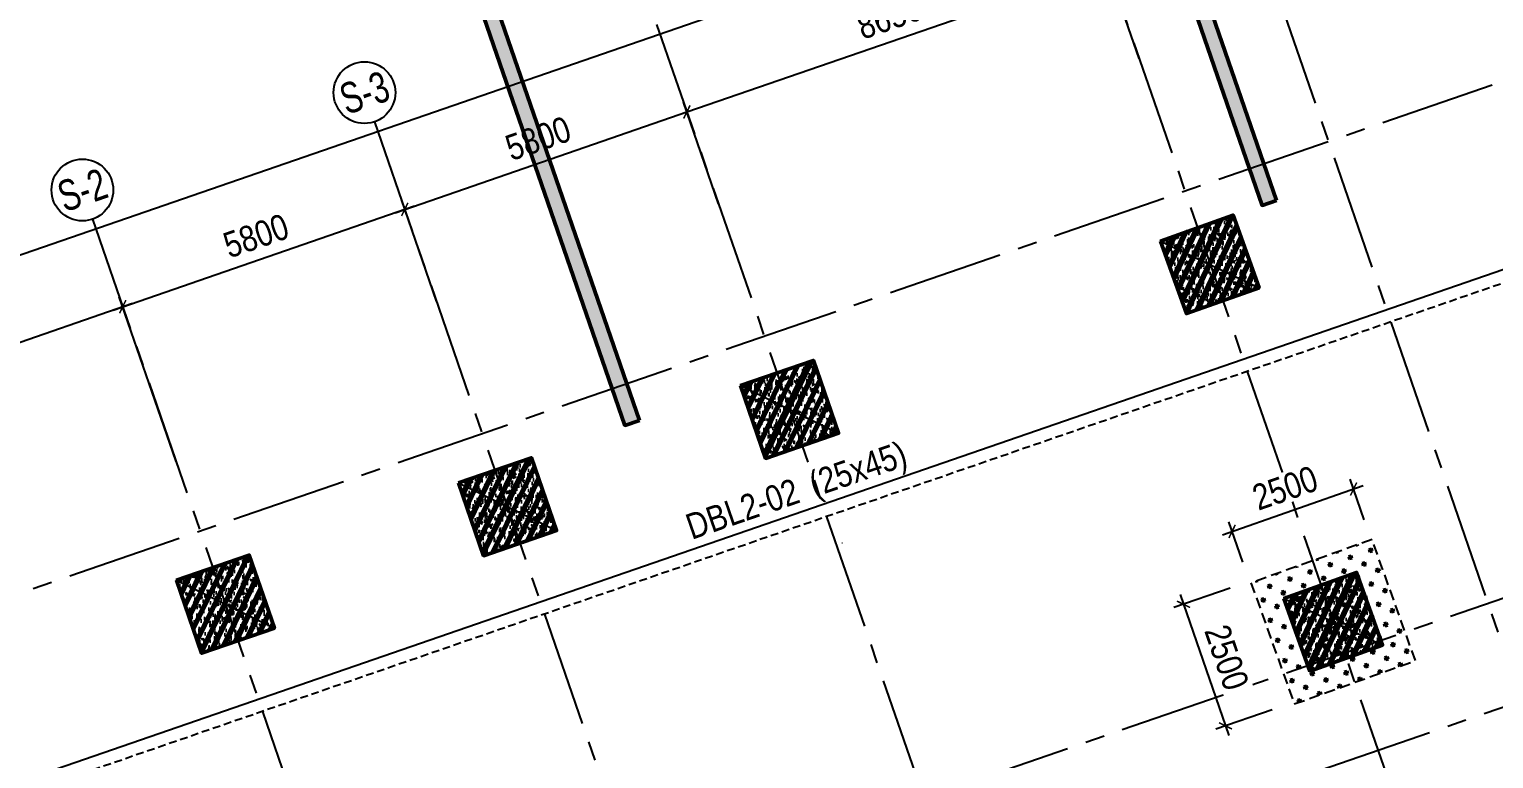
# Model space of a CAD drawing. Header units: millimetres. Extents: x -1534340 to 1713810, y -1348191 to 1114081.
# Drawn here: x 862787 to 891251, y -302887 to -288709 of the extents above; entities that cross this region are included whole.
import ezdxf
from ezdxf.enums import TextEntityAlignment as Align
from ezdxf.xclip import XClip

# ---------------------------------------------------------------- set-up
doc = ezdxf.new("R2010")
doc.units = ezdxf.units.MM
doc.header["$LTSCALE"] = 100
doc.header["$XCLIPFRAME"] = 0
doc.header["$PDMODE"] = 32
doc.header["$PDSIZE"] = 2.5
for name, pattern in [('CENTER2', [1.125, 0.75, -0.125, 0.125, -0.125]), ('DASHED', [4.5, 3, -1.5]), ('HIDDEN', [0.375, 0.25, -0.125]), ('Xref_ST_MBDV Cot vach 30.7.2022$0$DASHDOT', [1, 0.5, -0.25, 0, -0.25])]:
    doc.linetypes.add(name, pattern=pattern)
for name, color, linetype, lineweight in [('0-Hatch', 250, 'Continuous', 40), ('ccu12-Tencaukien', 9, 'Continuous', 15), ('KT-Net cot', 2, 'Continuous', 50), ('KT-Net cot vach', 6, 'Continuous', 50), ('KT-Vat lieu', 250, 'Continuous', 9)]:
    doc.layers.add(name, color=color, linetype=linetype, lineweight=lineweight)
for name, color, linetype in [('0-khuat', 3, 'HIDDEN'), ('ccu11-Khuat', 9, 'DASHED'), ('ccu11-Manh', 8, 'Continuous'), ('ccu11-Thay', 7, 'Continuous'), ('ccu12-Text', 31, 'Continuous'), ('ccu12-Truc', 13, 'CENTER2'), ('KC2-DIM', 251, 'Continuous'), ('KT-Dim', 8, 'Continuous'), ('Xref_ST_MBDV Cot vach 30.7.2022$0$Xref_ST_MBDV Cot vach 30.7.2022|Xref_ST_MBDV Cot vach 30.7.2022|Xref_ST_MBDV Cot vach 30.7.2022|Xref_ST_MBDV Cot vach 30.7.2022|A-WALL-PATT', 251, 'Continuous'), ('Xref_ST_MBDV Cot vach 30.7.2022$0$Xref_ST_MBDV Cot vach 30.7.2022|Xref_ST_MBDV Cot vach 30.7.2022|Xref_ST_MBDV Cot vach 30.7.2022|Xref_ST_MBDV Cot vach 30.7.2022|Site_plot line', 1, 'Xref_ST_MBDV Cot vach 30.7.2022$0$DASHDOT'), ('Xref_ST_MBDV Cot vach 30.7.2022|Xref_ST_MBDV Cot vach 30.7.2022|Xref_ST_MBDV Cot vach 30.7.2022|Xref_ST_MBDV Cot vach 30.7.2022|A-GRID-SYM', 50, 'Continuous')]:
    doc.layers.add(name, color=color, linetype=linetype)
doc.styles.add('Arial Narrow', font='ARIALN.TTF')
doc.styles.add('HBA-Text', font='GOTHIC.TTF')
doc.dimstyles.new('ccu12-200', dxfattribs={"dimscale": 200, "dimtxt": 2.5, "dimasz": 1, "dimexe": 1, "dimexo": 2, "dimgap": 1, "dimtad": 1, "dimdec": 0, "dimrnd": 5, "dimdsep": 46, "dimtxsty": 'Arial Narrow', "dimblk": 'ARCHTICK', "dimcen": -1, "dimdle": 1, "dimclrd": 256, "dimclre": 256, "dimclrt": 3, "dimadec": 0, "dimazin": 2, "dimtfac": 0.1, "dimtdec": 0, "dimtmove": 0, "dimatfit": 1, "dimldrblk": 'ARCHTICK', "dimfxl": 1, "dimtvp": 0.833333, "dimtolj": 1, "dimtzin": 12, "dimarcsym": 0})
pattern_1 = [(50, (550, -550), (286.904, -25.1), [30, -330]), (355, (550, -550), (-55.5, 300.877), [24, -264]), (100.451, (573.9, -552.1), (231.404, 275.776), [25.496, -280.457]), (46.184, (550, -470), (426.9, -66.21), [45, -495]), (96.636, (585.57, -475.5), (373.87, 389.65), [38.24, -420.69]), (351.184, (550, -470), (373.86, 389.65), [36, -396]), (21, (590, -490), (238.763, -161.048), [30, -330]), (326, (590, -490), (97.326, 290.06), [24, -264]), (71.451, (609.9, -503.42), (336.09, 129.01), [25.496, -280.457]), (37.5, (550, -550), (4.864, 133.1575), [0, -260.8, 0, -268, 0, -265]), (7.5, (550, -550), (105.228, 157.765), [0, -152.8, 0, -254.8, 0, -101]), (327.5, (460.8, -550), (213.529, -9.022), [0, -100, 0, -312, 0, -414]), (317.5, (420.8, -550), (233.274, 40.042), [0, -130, 0, -207.2, 0, -294]), (45, (550, -550), (-120.208, 120.208), []), (45, (550, -501), (-120.208, 120.208), [])]

# ---------------------------------------------------------------- blocks, each defined once
blk = doc.blocks.new('Xref_ST_MBDV Cot vach 30.7.2022$0$Tuong Vay01-flat-1')
at = {"layer": 'Xref_ST_MBDV Cot vach 30.7.2022$0$Xref_ST_MBDV Cot vach 30.7.2022|Xref_ST_MBDV Cot vach 30.7.2022|Xref_ST_MBDV Cot vach 30.7.2022|Xref_ST_MBDV Cot vach 30.7.2022|A-WALL-PATT'}
h = blk.add_hatch(dxfattribs=at)
h.set_pattern_fill('ACET-2D-VATLIEU04', color=256, scale=50, pattern_type=2)
h.set_pattern_definition([(50, (-11139561.84, -1407213.45), (-225.902474, 189.5546825), [37.5, -412.5]), (355, (-11139561.84, -1407213.45), (32.127212, 367.215716), [30, -330]), (100.4514, (-11139531.95, -1407216.06), (-341.231527, -62.944187), [31.870095, -350.571056]), (46.1842, (-11139561.84, -1407113.45), (-319.180497, 306.252097), [56.25, -618.75]), (96.6356, (-11139517.37, -1407120.34), (-516.995922, -60.144022), [47.805144, -525.8565]), (351.1842, (-11139561.84, -1407113.45), (84.740774, 546.39543), [45, -495]), (21, (-11139511.84, -1407138.45), (-105.680822, 275.3079534), [37.5, -412.5]), (326, (-11139511.84, -1407138.45), (206.128805, 305.59852), [30, -330]), (71.4514, (-11139486.97, -1407155.22), (-328.963765, 110.380101), [31.870095, -350.571056]), (37.5, (-11139561.84, -1407213.45), (-78.1345294, 101.8269012), [0, -326, 0, -335, 0, -331.25]), (7.5, (-11139561.84, -1407213.45), (-23.2793464, 176.824191), [0, -191, 0, -318.5, 0, -126.25]), (327.5, (-11139673.34, -1407213.45), (71.9444175, 112.9301145), [0, -125, 0, -390, 0, -517.5000003]), (317.5, (-11139723.34, -1407213.45), (158.0205496, 172.449169), [0, -162.5, 0, -259, 0, -367.5]), (45, (-11139561.84, -1407213.45), (-150.260191, 150.260191), []), (45, (-11139561.84, -1407152.2), (-150.260191, 150.260191), [])])
h.paths.add_polyline_path([(-82665, -118500), (-81837, -121132), (-80903, -123728), (-79863, -126284), (-78720, -128795), (-77475, -131258), (-76131, -133667), (-74689, -136020), (-73153, -138312), (-71525, -140539), (-69807, -142699), (-68002, -144786), (-66114, -146798), (-64145, -148731), (-62100, -150582), (-59980, -152349), (-57790, -154027), (-55533, -155614), (-53213, -157109), (-50835, -158507), (-48401, -159807), (-45916, -161007), (-43385, -162104), (-40811, -163097), (-38198, -163985), (-35551, -164765), (-32875, -165436), (-30174, -165998), (-27451, -166448), (-24702, -166789), (-4397, -168938), (36420, -167648), (41836, -160719), (12445, -24368), (8473, -9249), (-4719, -5521), (-10557, -9947), (-34021, -27848), (-39777, -32009), (-41249, -35294), (-45787, -38574), (-49368, -38942), (-57644, -44924), (-59845, -46601), (-61969, -48362), (-64020, -50208), (-65993, -52137), (-67887, -54144), (-69696, -56226), (-71420, -58381), (-73054, -60604), (-74596, -62892), (-76043, -65242), (-77394, -67648), (-78645, -70107), (-79794, -72615), (-80841, -75168), (-81782, -77762), (-82617, -80392), (-83343, -83054), (-83961, -85743), (-84468, -88455), (-84865, -91186), (-85149, -93930), (-85321, -96684), (-85381, -99530), (-85329, -102201), (-85163, -104955), (-84886, -107701), (-84496, -110432), (-83996, -113146), (-83385, -115836)], flags=16)
h.paths.add_polyline_path([(-83625, -118781), (-82785, -121452), (-81837, -124086), (-80781, -126680), (-79621, -129228), (-78358, -131727), (-76994, -134172), (-75531, -136560), (-73973, -138886), (-72320, -141146), (-70577, -143337), (-68746, -145455), (-66829, -147497), (-64832, -149459), (-62755, -151337), (-60604, -153130), (-58382, -154833), (-56092, -156444), (-53738, -157960), (-51324, -159379), (-48854, -160699), (-46333, -161916), (-43764, -163030), (-41151, -164038), (-38500, -164938), (-35814, -165730), (-33098, -166411), (-30357, -166981), (-27595, -167438), (-24816, -167783), (-4434, -169940), (36920, -168633), (42913, -160966), (13418, -24135), (9295, -8442), (-4926, -4424), (-11163, -9151), (-34617, -27045), (-40580, -31355), (-42052, -34640), (-46156, -37607), (-49737, -37975), (-58240, -44121), (-60467, -45819), (-62623, -47605), (-64704, -49479), (-66707, -51435), (-68628, -53472), (-70465, -55586), (-72214, -57772), (-73872, -60029), (-75437, -62350), (-76905, -64734), (-78276, -67176), (-79545, -69672), (-80712, -72217), (-81774, -74808), (-82729, -77440), (-83576, -80109), (-84314, -82810), (-84940, -85539), (-85455, -88291), (-85857, -91062), (-86146, -93847), (-86321, -96642), (-86382, -99529), (-86328, -102241), (-86160, -105036), (-85879, -107821), (-85484, -110593), (-84976, -113347), (-84356, -116078)])
at = {"layer": 'Xref_ST_MBDV Cot vach 30.7.2022$0$Xref_ST_MBDV Cot vach 30.7.2022|Xref_ST_MBDV Cot vach 30.7.2022|Xref_ST_MBDV Cot vach 30.7.2022|Xref_ST_MBDV Cot vach 30.7.2022|Site_plot line', "ltscale": 5000}
blk.add_arc((-17764, -99529), 69167, 126.14636, 263.7927, dxfattribs=at)
blk = doc.blocks.new('_ARCHTICK')
at = {"color": 0, "linetype": 'ByBlock', "const_width": 0.15}
blk.add_lwpolyline([(-0.5, -0.5), (0.5, 0.5)], dxfattribs=at)
blk = doc.blocks.new('*D1113')
at = {"layer": 'Defpoints', "color": 0, "transparency": 16777216}
for p in [(314073, -50971), (315243, -54360), (308626, -56644)]:
    blk.add_point(p, dxfattribs=at)
at = {"layer": 'KT-Dim', "lineweight": -2, "transparency": 16777216}
for p, q in [((307267, -53321), (314262, -50906)), ((315112, -53982), (314007, -50782)), ((308495, -56266), (307391, -53067))]:
    blk.add_line(p, q, dxfattribs=at)
at = {"layer": 'KT-Dim', "lineweight": -2, "transparency": 16777216, "xscale": 200, "yscale": 200, "zscale": 200}
for p, rotation in [((314073, -50971), 19.04713796363416), ((307456, -53256), 199.0471379636342)]:
    blk.add_blockref('_ARCHTICK', p, dxfattribs=dict(at, rotation=rotation))
at = {"layer": 'KT-Dim', "color": 3, "transparency": 16777216, "insert": (310616, -51683), "char_height": 500, "attachment_point": 5, "rotation": 19.0471, "style": 'Arial Narrow'}
blk.add_mtext('\\A1;7000', dxfattribs=at)
blk = doc.blocks.new('*D1114')
at = {"layer": 'Defpoints', "color": 0, "transparency": 16777216}
for p in [(319555, -49079), (320303, -51244), (315243, -54360)]:
    blk.add_point(p, dxfattribs=at)
at = {"layer": 'KT-Dim', "lineweight": -2, "transparency": 16777216}
for p, q in [((320172, -50866), (319490, -48890)), ((313884, -51037), (319744, -49013)), ((315112, -53982), (314007, -50782))]:
    blk.add_line(p, q, dxfattribs=at)
at = {"layer": 'KT-Dim', "lineweight": -2, "transparency": 16777216, "xscale": 200, "yscale": 200, "zscale": 200}
for p, rotation in [((319555, -49079), 19.04713796363416), ((314073, -50971), 199.0471379636342)]:
    blk.add_blockref('_ARCHTICK', p, dxfattribs=dict(at, rotation=rotation))
at = {"layer": 'KT-Dim', "color": 3, "transparency": 16777216, "insert": (316665, -49595), "char_height": 500, "attachment_point": 5, "rotation": 19.0471, "style": 'Arial Narrow'}
blk.add_mtext('\\A1;5800', dxfattribs=at)
blk = doc.blocks.new('*D1115')
at = {"layer": 'Defpoints', "color": 0, "transparency": 16777216}
for p in [(325038, -47186), (325785, -49351), (320303, -51244)]:
    blk.add_point(p, dxfattribs=at)
at = {"layer": 'KT-Dim', "lineweight": -2, "transparency": 16777216}
for p, q in [((319366, -49144), (325227, -47121)), ((325655, -48973), (324972, -46997)), ((320172, -50866), (319490, -48890))]:
    blk.add_line(p, q, dxfattribs=at)
at = {"layer": 'KT-Dim', "lineweight": -2, "transparency": 16777216, "xscale": 200, "yscale": 200, "zscale": 200}
for p, rotation in [((325038, -47186), 19.04713796363416), ((319555, -49079), 199.0471379636342)]:
    blk.add_blockref('_ARCHTICK', p, dxfattribs=dict(at, rotation=rotation))
at = {"layer": 'KT-Dim', "color": 3, "transparency": 16777216, "insert": (322148, -47702), "char_height": 500, "attachment_point": 5, "rotation": 19.0471, "style": 'Arial Narrow'}
blk.add_mtext('\\A1;5800', dxfattribs=at)
blk = doc.blocks.new('*D1116')
at = {"layer": 'Defpoints', "color": 0, "transparency": 16777216}
for p in [(333214, -44363), (333962, -46528), (325785, -49351)]:
    blk.add_point(p, dxfattribs=at)
at = {"layer": 'KT-Dim', "lineweight": -2, "transparency": 16777216}
for p, q in [((324849, -47251), (333403, -44298)), ((333831, -46150), (333149, -44174)), ((325655, -48973), (324972, -46997))]:
    blk.add_line(p, q, dxfattribs=at)
at = {"layer": 'KT-Dim', "lineweight": -2, "transparency": 16777216, "xscale": 200, "yscale": 200, "zscale": 200}
for p, rotation in [((333214, -44363), 19.04713796363416), ((325038, -47186), 199.0471379636342)]:
    blk.add_blockref('_ARCHTICK', p, dxfattribs=dict(at, rotation=rotation))
at = {"layer": 'KT-Dim', "color": 3, "transparency": 16777216, "insert": (328977, -45344), "char_height": 500, "attachment_point": 5, "rotation": 19.0471, "style": 'Arial Narrow'}
blk.add_mtext('\\A1;8650', dxfattribs=at)
blk = doc.blocks.new('*D1117')
at = {"layer": 'Defpoints', "color": 0, "transparency": 16777216}
for p in [(336003, -43400), (336750, -45566), (333962, -46528)]:
    blk.add_point(p, dxfattribs=at)
at = {"layer": 'KT-Dim', "lineweight": -2, "transparency": 16777216}
for p, q in [((336620, -45188), (335937, -43211)), ((333025, -44428), (336192, -43335)), ((333831, -46150), (333149, -44174))]:
    blk.add_line(p, q, dxfattribs=at)
at = {"layer": 'KT-Dim', "lineweight": -2, "transparency": 16777216, "xscale": 200, "yscale": 200, "zscale": 200}
for p, rotation in [((336003, -43400), 19.04713796363416), ((333214, -44363), 199.0471379636342)]:
    blk.add_blockref('_ARCHTICK', p, dxfattribs=dict(at, rotation=rotation))
at = {"layer": 'KT-Dim', "color": 3, "transparency": 16777216, "insert": (334460, -43451), "char_height": 500, "attachment_point": 5, "rotation": 19.0471, "style": 'Arial Narrow'}
blk.add_mtext('\\A1;2950', dxfattribs=at)
blk = doc.blocks.new('GRID-SYM-flat-103')
at = {"layer": 'Xref_ST_MBDV Cot vach 30.7.2022|Xref_ST_MBDV Cot vach 30.7.2022|Xref_ST_MBDV Cot vach 30.7.2022|Xref_ST_MBDV Cot vach 30.7.2022|A-GRID-SYM'}
blk.add_circle((0, 0, 0), 900, dxfattribs=at)
at = {"layer": 'Xref_ST_MBDV Cot vach 30.7.2022|Xref_ST_MBDV Cot vach 30.7.2022|Xref_ST_MBDV Cot vach 30.7.2022|Xref_ST_MBDV Cot vach 30.7.2022|A-GRID-SYM', "style": 'HBA-Text'}
blk.add_attdef('GRID', text='', height=900, rotation=19.0471, dxfattribs=at).set_placement((0, 0, 0), align=Align.MIDDLE_CENTER)
blk = doc.blocks.new('*D1123')
at = {"layer": 'Defpoints', "color": 0, "transparency": 16777216}
for p in [(363163, -37115), (306934, -51743), (308410, -56019, 0)]:
    blk.add_point(p, dxfattribs=at)
at = {"layer": 'KT-Dim', "lineweight": -2, "transparency": 16777216}
for p, q in [((363033, -36737), (361622, -32650)), ((361876, -32774), (306745, -51809)), ((308280, -55641), (306869, -51554))]:
    blk.add_line(p, q, dxfattribs=at)
at = {"layer": 'KT-Dim', "lineweight": -2, "transparency": 16777216, "xscale": 200, "yscale": 200, "zscale": 200}
for p, rotation in [((361687, -32839), 19.0477163778953), ((306934, -51743), 199.0477163778953)]:
    blk.add_blockref('_ARCHTICK', p, dxfattribs=dict(at, rotation=rotation))
at = {"layer": 'KT-Dim', "color": 3, "transparency": 16777216, "insert": (334162, -41861), "char_height": 500, "attachment_point": 5, "rotation": 19.0477, "style": 'Arial Narrow'}
blk.add_mtext('\\A1;57925', dxfattribs=at)
blk = doc.blocks.new('*U161')
h = blk.add_hatch()
h.set_pattern_fill('VATLIEU04', color=250, scale=40, style=0, pattern_type=2)
h.set_pattern_definition(pattern_1)
h.paths.add_polyline_path([(-475, 475), (1025, 475), (1025, -1025), (-475, -1025)])
at = {"color": 6, "ltscale": 0.25}
blk.add_lwpolyline([(-475, 475), (1025, 475), (1025, -1025), (-475, -1025)], close=True, dxfattribs=at)
at = {"layer": 'Defpoints', "linetype": 'ByBlock', "ltscale": 30}
for p, q in [((1025, 475), (-475, -1025)), ((-475, 475), (1025, -1025))]:
    blk.add_line(p, q, dxfattribs=at)
blk = doc.blocks.new('*U157')
h = blk.add_hatch()
h.set_pattern_fill('VATLIEU04', color=250, scale=40, style=0, pattern_type=2)
h.set_pattern_definition(pattern_1)
h.paths.add_polyline_path([(-475, 475), (1025, 475), (1025, -1025), (-475, -1025)])
at = {"color": 6, "ltscale": 0.25}
blk.add_lwpolyline([(-475, 475), (1025, 475), (1025, -1025), (-475, -1025)], close=True, dxfattribs=at)
at = {"layer": 'Defpoints', "linetype": 'ByBlock', "ltscale": 30}
for p, q in [((1025, 475), (-475, -1025)), ((-475, 475), (1025, -1025))]:
    blk.add_line(p, q, dxfattribs=at)
blk = doc.blocks.new('*U158')
h = blk.add_hatch()
h.set_pattern_fill('VATLIEU04', color=250, scale=40, style=0, pattern_type=2)
h.set_pattern_definition(pattern_1)
h.paths.add_polyline_path([(-475, 475), (1025, 475), (1025, -1025), (-475, -1025)])
at = {"color": 6, "ltscale": 0.25}
blk.add_lwpolyline([(-475, 475), (1025, 475), (1025, -1025), (-475, -1025)], close=True, dxfattribs=at)
at = {"layer": 'Defpoints', "linetype": 'ByBlock', "ltscale": 30}
for p, q in [((1025, 475), (-475, -1025)), ((-475, 475), (1025, -1025))]:
    blk.add_line(p, q, dxfattribs=at)
blk = doc.blocks.new('*U159')
h = blk.add_hatch()
h.set_pattern_fill('VATLIEU04', color=250, scale=40, style=0, pattern_type=2)
h.set_pattern_definition(pattern_1)
h.paths.add_polyline_path([(-475, 475), (1025, 475), (1025, -1025), (-475, -1025)])
at = {"color": 6, "ltscale": 0.25}
blk.add_lwpolyline([(-475, 475), (1025, 475), (1025, -1025), (-475, -1025)], close=True, dxfattribs=at)
at = {"layer": 'Defpoints', "linetype": 'ByBlock', "ltscale": 30}
for p, q in [((1025, 475), (-475, -1025)), ((-475, 475), (1025, -1025))]:
    blk.add_line(p, q, dxfattribs=at)
blk = doc.blocks.new('*U151')
h = blk.add_hatch()
h.set_pattern_fill('VATLIEU04', color=250, scale=40, style=0, pattern_type=2)
h.set_pattern_definition(pattern_1)
h.paths.add_polyline_path([(-475, 475), (1025, 475), (1025, -1025), (-475, -1025)])
at = {"color": 6, "ltscale": 0.25}
blk.add_lwpolyline([(-475, 475), (1025, 475), (1025, -1025), (-475, -1025)], close=True, dxfattribs=at)
at = {"layer": 'Defpoints', "linetype": 'ByBlock', "ltscale": 30}
for p, q in [((1025, 475), (-475, -1025)), ((-475, 475), (1025, -1025))]:
    blk.add_line(p, q, dxfattribs=at)
blk = doc.blocks.new('MBDV-B1-T1-PN')
at = {"layer": 'KT-Net cot vach'}
for name, p, rotation in [('*U151', (25888, 7638, 0), 19.6849732125525), ('*U159', (17721, 4822), 19.04713795399666), ('*U158', (12239, 2930, 0), 19.04713795399666), ('*U161', (6757, 1037), 19.04713795399666), ('*U157', (28287, 691), 19.6849732125525)]:
    blk.add_blockref(name, p, dxfattribs=dict(at, rotation=rotation))
blk = doc.blocks.new('*U705')
at = {"layer": 'ccu12-Tencaukien', "color": 8, "ltscale": 10000}
blk.add_line((361, -155), (354, -155), dxfattribs=at)
at = {"layer": 'ccu12-Text', "color": 2, "style": 'Arial Narrow', "width": 0.8}
blk.add_attdef('SH', text='', height=300, dxfattribs=at).set_placement((276, 6), align=Align.BOTTOM_RIGHT)
at = {"layer": 'ccu12-Text', "color": 31, "style": 'Arial Narrow', "width": 0.8}
for tag, p in [('(', (508, -75)), ('KT', (633, -75)), (')', (963, -75))]:
    blk.add_attdef(tag, text='', height=250, dxfattribs=at).set_placement(p, align=Align.BOTTOM_LEFT)
blk = doc.blocks.new('MC3000X3000')
at = {"layer": '0-Hatch', "ltscale": 2}
h = blk.add_hatch(dxfattribs=at)
h.set_pattern_fill('CROSS', color=256, scale=1000, style=0)
h.set_pattern_definition([(360, (0, -5e-10), (250, 250), [125, -375]), (90, (62.5, -62.5), (-250, 250), [125, -375])])
h.paths.add_polyline_path([(7876789, 1547059), (7876789, 1550059), (7873789, 1550059), (7873789, 1547059)])
at = {"layer": '0-khuat', "ltscale": 10}
blk.add_lwpolyline([(7873789, 1547059), (7876789, 1547059), (7876789, 1550059), (7873789, 1550059)], close=True, dxfattribs=at)
blk = doc.blocks.new('*D1240')
at = {"layer": 'Defpoints', "color": 0, "ltscale": 0.5, "transparency": 16777216}
for p in [(888527, -297645), (888866, -298618, 0), (886506, -299442)]:
    blk.add_point(p, dxfattribs=at)
at = {"layer": 'KC2-DIM', "lineweight": -2, "ltscale": 0.5, "transparency": 16777216}
for p, q in [((885977, -298535), (888715, -297579)), ((888734, -298241), (888461, -297456)), ((886374, -299065), (886100, -298280))]:
    blk.add_line(p, q, dxfattribs=at)
at = {"layer": 'KC2-DIM', "lineweight": -2, "ltscale": 0.5, "transparency": 16777216, "xscale": 200, "yscale": 200, "zscale": 200}
for p, rotation in [((888527, -297645), 19.2396050158715), ((886166, -298469), 199.2396050158715)]:
    blk.add_blockref('_ARCHTICK', p, dxfattribs=dict(at, rotation=rotation))
at = {"layer": 'KC2-DIM', "color": 3, "ltscale": 0.5, "transparency": 16777216, "insert": (887196, -297627), "char_height": 500, "attachment_point": 5, "rotation": 19.2396, "style": 'Arial Narrow', "bg_fill": 3, "box_fill_scale": 1.1, "bg_fill_color": 256, "bg_fill_true_color": 13158600, "bg_fill_transparency": 0}
blk.add_mtext('\\A1;2500', dxfattribs=at)
blk = doc.blocks.new('*D1241')
at = {"layer": 'Defpoints', "color": 0, "ltscale": 0.5, "transparency": 16777216}
for p in [(886506, -299442, 0), (887322, -301805, 0), (886038, -302249)]:
    blk.add_point(p, dxfattribs=at)
at = {"layer": 'KC2-DIM', "lineweight": -2, "ltscale": 0.5, "transparency": 16777216}
for p, q in [((886128, -299573), (885033, -299951)), ((885156, -299697), (886103, -302438)), ((886944, -301936), (885849, -302314))]:
    blk.add_line(p, q, dxfattribs=at)
at = {"layer": 'KC2-DIM', "lineweight": -2, "ltscale": 0.5, "transparency": 16777216, "xscale": 200, "yscale": 200, "zscale": 200}
for p, rotation in [((885222, -299886), 109.0471379540041), ((886038, -302249), 289.0471379540041)]:
    blk.add_blockref('_ARCHTICK', p, dxfattribs=dict(at, rotation=rotation))
at = {"layer": 'KC2-DIM', "color": 3, "ltscale": 0.5, "transparency": 16777216, "insert": (886060, -300919), "char_height": 500, "attachment_point": 5, "rotation": 289.0471, "style": 'Arial Narrow', "bg_fill": 3, "box_fill_scale": 1.1, "bg_fill_color": 256, "bg_fill_true_color": 13158600, "bg_fill_transparency": 0}
blk.add_mtext('\\A1;2500', dxfattribs=at)
blk = doc.blocks.new('Vach-NN-PN')
at = {"layer": 'KT-Vat lieu'}
h = blk.add_hatch(dxfattribs=at)
h.set_pattern_fill('BTCT', color=256, scale=40)
h.set_pattern_definition([(50, (120548.55, -49800.93), (286.90407, -25.10085), [30, -330]), (355, (120548.55, -49800.93), (-55.5005, 300.87685), [24, -264]), (100.4514, (120572.46, -49803.02), (231.40375, 275.7758), [25.4961, -280.45684]), (46.1842, (120548.55, -49720.93), (426.8964, -66.2076), [45, -495]), (96.6356, (120584.12, -49726.44), (373.8651, 389.6471), [38.2441, -420.6852]), (351.1842, (120548.55, -49720.93), (373.8648, 389.6474), [36, -396]), (21, (120588.55, -49740.93), (238.7628, -161.04756), [30, -330]), (326, (120588.55, -49740.93), (97.3261, 290.06), [24, -264]), (71.4514, (120608.44, -49754.35), (336.08905, 129.0122), [25.4961, -280.45684]), (37.5, (120548.55, -49800.93), (4.86394, 133.15754), [0, -260.8, 0, -268, 0, -265]), (7.5, (120548.55, -49800.93), (105.22781, 157.76468), [0, -152.8, 0, -254.8, 0, -101]), (327.5, (120459.35, -49800.93), (213.52897, -9.02195), [0, -100, 0, -312, 0, -414]), (317.5, (120419.35, -49800.93), (233.27447, 40.042), [0, -130, 0, -207.2, 0, -294]), (45, (120548.55, -49800.93), (-106.06602, 106.06602), []), (45, (120619.26, -49800.93), (-106.06602, 106.06602), [])])
h.paths.add_polyline_path([(29145, -3215), (28861, -3313), (22693, 14553), (22977, 14651)])
h = blk.add_hatch(dxfattribs=at)
h.set_pattern_fill('BTCT', color=256, scale=40)
h.set_pattern_definition([(50, (108165.77, -54076.06), (286.90407, -25.10085), [30, -330]), (355, (108165.77, -54076.06), (-55.5005, 300.87685), [24, -264]), (100.4514, (108189.68, -54078.15), (231.40375, 275.7758), [25.4961, -280.45684]), (46.1842, (108165.77, -53996.06), (426.8964, -66.2076), [45, -495]), (96.6356, (108201.34, -54001.57), (373.8651, 389.6471), [38.2441, -420.6852]), (351.1842, (108165.77, -53996.06), (373.8648, 389.6474), [36, -396]), (21, (108205.77, -54016.06), (238.7628, -161.04756), [30, -330]), (326, (108205.77, -54016.06), (97.3261, 290.06), [24, -264]), (71.4514, (108225.66, -54029.48), (336.08905, 129.0122), [25.4961, -280.45684]), (37.5, (108165.77, -54076.06), (4.86394, 133.15754), [0, -260.8, 0, -268, 0, -265]), (7.5, (108165.77, -54076.06), (105.22781, 157.76468), [0, -152.8, 0, -254.8, 0, -101]), (327.5, (108076.57, -54076.06), (213.52897, -9.02195), [0, -100, 0, -312, 0, -414]), (317.5, (108036.57, -54076.06), (233.27447, 40.042), [0, -130, 0, -207.2, 0, -294]), (45, (108165.77, -54076.06), (-106.06602, 106.06602), []), (45, (108236.48, -54076.06), (-106.06602, 106.06602), [])])
h.paths.add_polyline_path([(16762, -7490), (16478, -7588), (10310, 10277), (10594, 10375)])
at = {"layer": 'KT-Net cot'}
for points in [[(29145, -3215), (28861, -3313), (22693, 14553), (22977, 14651)], [(16762, -7490), (16478, -7588), (10310, 10277), (10594, 10375)]]:
    blk.add_lwpolyline(points, close=True, dxfattribs=at)
blk = doc.blocks.new('Grid-ST-flat-3')
at = {"layer": 'ccu12-Truc', "ltscale": 30}
for p, q in [((369404.7, -36752.1), (304555.5, -59141.2)), ((335415.2, -41698.9), (354504.5, -96990.4)), ((332626.7, -42661.6), (351716, -97953.1)), ((324450.3, -45484.5), (343539.5, -100776)), ((318967.8, -47377.3), (338057.1, -102668.8)), ((313485.4, -49270.1), (332574.6, -104561.6)), ((348389.9, -54057.7), (307655.7, -68121.1)), ((349042.6, -55948.2), (308308.4, -70011.6))]:
    blk.add_line(p, q, dxfattribs=at)
at = {"layer": 'KT-Dim'}
ref = blk.add_blockref('GRID-SYM-flat-103', (318772, -46810.1, 0), dxfattribs=dict(at, xscale=0.6666666666666666, yscale=0.6666666666666666, zscale=0.6666666666666666))
ref.add_attrib('GRID', 'S-3', dxfattribs={"layer": 'Xref_ST_MBDV Cot vach 30.7.2022|Xref_ST_MBDV Cot vach 30.7.2022|Xref_ST_MBDV Cot vach 30.7.2022|Xref_ST_MBDV Cot vach 30.7.2022|A-GRID-SYM', "height": 600, "rotation": 19, "style": 'HBA-Text', "width": 0.75}).set_placement((318772, -46810.1, 0), align=Align.MIDDLE_CENTER)
ref = blk.add_blockref('GRID-SYM-flat-103', (313289.5, -48702.9, 0), dxfattribs=dict(at, xscale=0.6666666666666666, yscale=0.6666666666666666, zscale=0.6666666666666666))
ref.add_attrib('GRID', 'S-2', dxfattribs={"layer": 'Xref_ST_MBDV Cot vach 30.7.2022|Xref_ST_MBDV Cot vach 30.7.2022|Xref_ST_MBDV Cot vach 30.7.2022|Xref_ST_MBDV Cot vach 30.7.2022|A-GRID-SYM', "height": 600, "rotation": 19.04714, "style": 'HBA-Text', "width": 0.75}).set_placement((313289.5, -48702.9, 0), align=Align.MIDDLE_CENTER)
dim = blk.add_aligned_dim(p1=(363163.5, -37115.1), p2=(308410.2, -56019.2, 0), distance=-4523.4, dimstyle='ccu12-200', dxfattribs=at)
dim.commit()
dim.dimension.update_dxf_attribs({"geometry": '*D1123', "text_midpoint": (334162.1, -41861.1)})
for base, p1, p2, picture, middle in [((336002.6, -43400.2), (333961.7, -46528.4), (336750.2, -45565.7), '*D1117', (334459.7, -43451.2)), ((333214.1, -44363), (325785.3, -49351.3), (333961.7, -46528.4), '*D1116', (328977.3, -45344)), ((325037.7, -47185.8), (320302.8, -51244.1), (325785.3, -49351.3), '*D1115', (322147.8, -47701.9)), ((319555.2, -49078.7), (315242.5, -54359.7), (320302.8, -51244.1), '*D1114', (316665.4, -49594.7)), ((314072.8, -50971.5), (308625.8, -56644.1), (315242.5, -54359.7), '*D1113', (310615.8, -51683.3))]:
    dim = blk.add_linear_dim(base=base, p1=p1, p2=p2, angle=19.04714, dimstyle='ccu12-200', dxfattribs=at)
    dim.commit()
    dim.dimension.update_dxf_attribs({"geometry": picture, "text_midpoint": middle})

msp = doc.modelspace()

# ---------------------------------------------------------------- linework, layer by layer
at = {"layer": 'ccu11-Khuat', "ltscale": 0.5}
msp.add_line((853169.3, -306846.9), (914508.5, -285669.6), dxfattribs=at)
at = {"layer": 'ccu11-Thay', "ltscale": 0.5}
msp.add_lwpolyline([(852421.5, -306840.6), (914663.3, -285351.7), (923556.2, -311109.8), (924265.1, -310865.1), (924446.7, -311391.1), (936735, -307148.6), (944439.6, -308027.7), (964088.3, -303792.4)], dxfattribs=at)

# ---------------------------------------------------------------- block references
ref = msp.add_blockref('Xref_ST_MBDV Cot vach 30.7.2022$0$Tuong Vay01-flat-1', (928861.7, -173724.8))
XClip(ref).set_block_clipping_path([(-91541.6736345236, -190955.6682973447), (52438.3255017358, -76158.0499385341)])
msp.add_blockref('Grid-ST-flat-3', (550530.1, -243129.8))
at = {"layer": '0-khuat', "linetype": 'HIDDEN', "ltscale": 10, "xscale": 0.8333333333333334, "yscale": 0.8333333333333334, "zscale": 0.8333333333333334, "rotation": 109.6849732125938}
msp.add_blockref('MC3000X3000', (4313828.9, -6044740.7), dxfattribs=at)
msp.add_blockref('MC3000X3000', (4313828.9, -6044740.7), dxfattribs=at)
at = {"layer": 'ccu11-Manh'}
msp.add_blockref('MBDV-B1-T1-PN', (859492.7, -300749.5), dxfattribs=at)
at = {"layer": 'ccu12-Tencaukien', "extrusion": (4.37666e-07, -9.80437e-07, 1)}
ref = msp.add_blockref('*U705', (878077.5, -298205.6), dxfattribs=dict(at, xscale=1.815893337873054, yscale=1.815893337873054, zscale=1.815893337873054, rotation=339.469833737933))
ref.add_attrib('KT', '(25x45)', dxfattribs={"color": 31, "extrusion": (4.37666e-07, -9.80437e-07, 1), "height": 500, "rotation": 19.02101, "style": 'Arial Narrow'}).set_placement((878103.7, -297948.6, 0.7), align=Align.BOTTOM_LEFT)
ref.add_attrib('SH', 'DBL2-02', dxfattribs={"color": 2, "extrusion": (4.37666e-07, -9.80437e-07, 1), "height": 500, "rotation": 19.02101, "style": 'Arial Narrow'}).set_placement((877848.7, -298040, 0.7), align=Align.BOTTOM_RIGHT)

# ---------------------------------------------------------------- next in the draw order: dimensions: what is measured, and where the dimension line sits
at = {"layer": 'KC2-DIM', "ltscale": 0.5}
dim = msp.add_aligned_dim(p1=(886505.8, -299442.3, 0), p2=(888866.2, -298618.5, 0), distance=1030.7, dimstyle='ccu12-200', override={"dimfxl": 150, "dimtfill": 1}, dxfattribs=at)
dim.commit()
dim.dimension.update_dxf_attribs({"geometry": '*D1240', "text_midpoint": (887196.3, -297627.4, 0)})

# ---------------------------------------------------------------- next in the draw order: dimensions: what is measured, and where the dimension line sits
dim = msp.add_aligned_dim(p1=(886505.8, -299442.3, 0), p2=(887321.7, -301805.4, 0), distance=-1358.4, dimstyle='ccu12-200', override={"dimfxl": 150, "dimtfill": 1}, dxfattribs=at)
dim.commit()
dim.dimension.update_dxf_attribs({"geometry": '*D1241', "text_midpoint": (886060.1, -300918.6, 0)})

# ---------------------------------------------------------------- next in the draw order: block references
at = {"layer": 'KT-Net cot'}
msp.add_blockref('Vach-NN-PN', (857886.8, -288820.4), dxfattribs=at)

doc.saveas('drawing.dxf')
